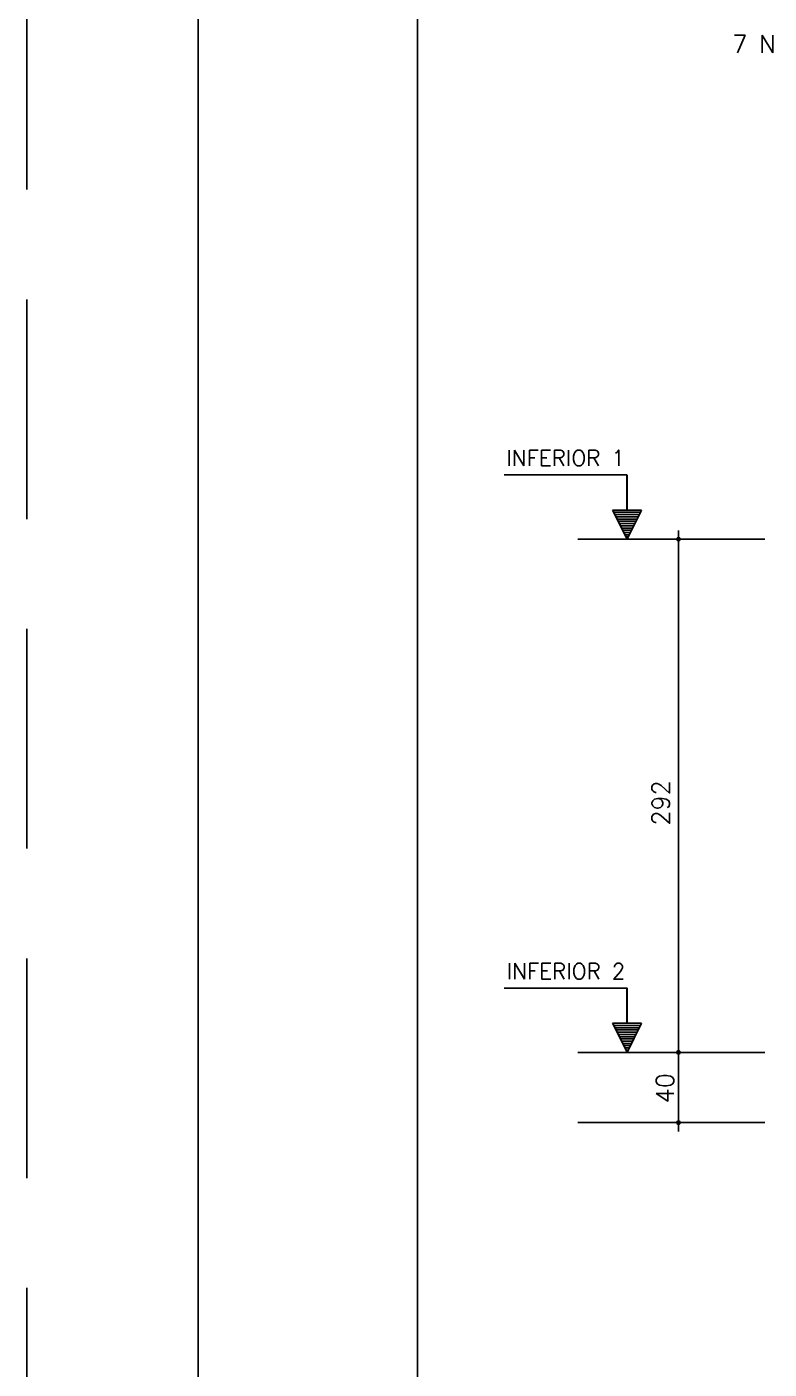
# Model space of a CAD drawing. Extents: x -1.9 to 86, y -1.6 to 60.9.
# Drawn here: x -1.95 to 6.51, y 30.02 to 45.29 of the extents above; entities that cross this region are included whole.
import ezdxf

# ---------------------------------------------------------------- set-up
doc = ezdxf.new("R2010")
doc.units = 0
doc.header["$MEASUREMENT"] = 0
doc.linetypes.add('HIDDEN', pattern=[0.375, 0.25, -0.125])
doc.layers.get('0').update_dxf_attribs({"linetype": 'CONTINUOUS'})
doc.layers.get('Defpoints').update_dxf_attribs({"linetype": 'CONTINUOUS'})
for name, color, linetype in [('ARQ_FOLHA', 7, 'CONTINUOUS'), ('PENA_01', 1, 'CONTINUOUS'), ('PENA_02', 2, 'CONTINUOUS'), ('PENA_03', 3, 'CONTINUOUS')]:
    doc.layers.add(name, color=color, linetype=linetype)
doc.styles.get("Standard").update_dxf_attribs({"font": 'ROMANS.SHX'})

# ---------------------------------------------------------------- blocks, each defined once
blk = doc.blocks.new('FOLHA A1 - 841 X 594')
at = {"layer": 'ARQ_FOLHA', "color": 1}
for points in [[(-841, 0), (0, 0), (0, 594), (-841, 594)], [(-816, 10), (-10, 10), (-10, 584), (-816, 584)]]:
    blk.add_lwpolyline(points, close=True, dxfattribs=at)
at = {"layer": 'Defpoints', "color": 8, "linetype": 'HIDDEN', "ltscale": 100}
blk.add_lwpolyline([(-860.5, 609.5), (-860.5, -15.5), (19.5, -15.5), (19.5, 609.5)], close=True, dxfattribs=at)
blk = doc.blocks.new('*U24')
blk.add_blockref('FOLHA A1 - 841 X 594', (0, 0))

msp = doc.modelspace()

# ---------------------------------------------------------------- linework, layer by layer
at = {"layer": 'PENA_01', "linetype": 'Continuous'}
for p, q in [((4.327415, 39.463179), (6.458279, 39.463179)), ((4.327415, 33.623179), (6.458279, 33.623179)), ((4.327415, 32.823179), (6.458279, 32.823179))]:
    msp.add_line(p, q, dxfattribs=at)
at = {"layer": 'PENA_02', "linetype": 'Continuous'}
for centre, radius in [((5.473561, 39.463179), 0.02), ((5.473561, 39.463179), 0.01), ((5.473561, 33.623179), 0.02), ((5.473561, 33.623179), 0.01), ((5.473561, 32.823179), 0.02), ((5.473561, 32.823179), 0.01)]:
    msp.add_circle(centre, radius, dxfattribs=at)
at = {"layer": 'PENA_03', "linetype": 'Continuous'}
for p, q in [((4.886414, 40.195044), (3.486414, 40.195044)), ((4.886414, 39.795044), (4.886414, 40.195044)), ((4.887814, 39.795044), (4.887814, 40.196444)), ((4.887114, 39.463179), (4.721181, 39.795044)), ((4.721181, 39.795044), (4.886414, 39.795044)), ((4.887114, 39.466301), (4.723437, 39.793653)), ((5.05079, 39.793653), (4.723437, 39.793653)), ((5.040283, 39.769516), (4.733944, 39.769516)), ((5.027519, 39.743988), (4.746709, 39.743988)), ((5.053047, 39.795044), (4.887114, 39.463179)), ((5.05079, 39.793654), (4.887114, 39.4663)), ((4.887814, 39.795044), (5.053047, 39.795044)), ((5.014755, 39.71846), (4.759473, 39.71846)), ((5.00199, 39.692932), (4.772237, 39.692932)), ((4.989226, 39.667404), (4.785001, 39.667404)), ((4.976462, 39.641876), (4.797765, 39.641876)), ((4.963698, 39.616348), (4.810529, 39.616348)), ((4.950934, 39.59082), (4.823293, 39.59082)), ((4.93817, 39.565292), (4.836057, 39.565292)), ((4.925406, 39.539764), (4.848821, 39.539764)), ((4.912642, 39.514235), (4.861585, 39.514235)), ((4.899878, 39.488707), (4.87435, 39.488707)), ((5.473561, 32.722646), (5.473561, 39.563179)), ((4.886414, 34.355044), (3.486414, 34.355044)), ((4.886414, 33.955044), (4.886414, 34.355044)), ((4.887814, 33.955044), (4.887814, 34.356444)), ((4.887114, 33.623179), (4.721181, 33.955044)), ((4.721181, 33.955044), (4.886414, 33.955044)), ((4.887114, 33.626301), (4.723437, 33.953653)), ((5.05079, 33.953653), (4.723437, 33.953653)), ((5.040283, 33.929516), (4.733944, 33.929516)), ((5.053047, 33.955044), (4.887114, 33.623179)), ((5.05079, 33.953654), (4.887114, 33.6263)), ((4.887814, 33.955044), (5.053047, 33.955044)), ((5.027519, 33.903988), (4.746709, 33.903988)), ((5.014755, 33.87846), (4.759473, 33.87846)), ((5.00199, 33.852932), (4.772237, 33.852932)), ((4.989226, 33.827404), (4.785001, 33.827404)), ((4.976462, 33.801876), (4.797765, 33.801876)), ((4.963698, 33.776348), (4.810529, 33.776348)), ((4.950934, 33.75082), (4.823293, 33.75082)), ((4.93817, 33.725292), (4.836057, 33.725292)), ((4.925406, 33.699764), (4.848821, 33.699764)), ((4.912642, 33.674235), (4.861585, 33.674235)), ((4.899878, 33.648707), (4.87435, 33.648707))]:
    msp.add_line(p, q, dxfattribs=at)

# ---------------------------------------------------------------- block references
at = {"xscale": 0.09999999999999938, "yscale": 0.09999999999999938, "zscale": 0.09999999999999938}
msp.add_blockref('*U24', (84.1, -0.0075), dxfattribs=at)

# ---------------------------------------------------------------- texts
at = {"layer": 'PENA_03', "linetype": 'Continuous'}
for s, height, p in [('7 N2 %%c 10 C=80', 0.2, (6.085208, 45.000467)), ('INFERIOR 1', 0.18, (3.51212, 40.296918)), ('INFERIOR 2', 0.18, (3.516685, 34.456918))]:
    msp.add_text(s, height=height, dxfattribs=at).set_placement(p)
for s, p in [('292', (5.371257, 36.204576)), ('40', (5.419428, 33.043876))]:
    msp.add_text(s, height=0.2, rotation=90, dxfattribs=at).set_placement(p)

doc.saveas('drawing.dxf')
